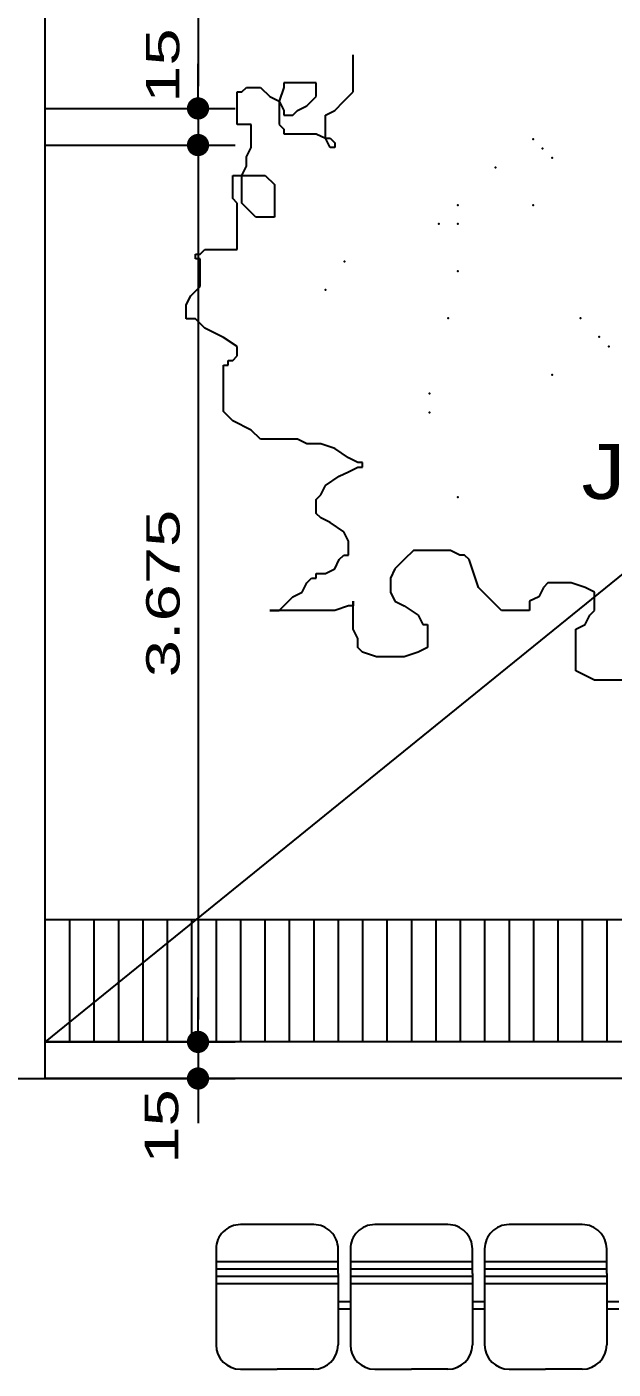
# Model space of a CAD drawing. Extents: x -13.6 to 37.9, y -332.9 to -283.8.
# Drawn here: x 27.35 to 29.75, y -312.49 to -306.99 of the extents above; entities that cross this region are included whole.
import ezdxf

# ---------------------------------------------------------------- set-up
doc = ezdxf.new("R2010")
doc.units = 0
doc.header["$LTSCALE"] = 0.525
doc.header["$MEASUREMENT"] = 0
doc.header["$PDSIZE"] = -5
doc.layers.get('0').update_dxf_attribs({"linetype": 'CONTINUOUS'})
doc.layers.get('DEFPOINTS').update_dxf_attribs({"linetype": 'CONTINUOUS'})
for name, color, linetype in [('COTA', 13, 'CONTINUOUS'), ('ESPEC', 1, 'CONTINUOUS'), ('FOLHA', 1, 'CONTINUOUS'), ('MURO', 3, 'CONTINUOUS'), ('PAREDE', 6, 'CONTINUOUS'), ('REG120-160', 5, 'CONTINUOUS'), ('VEG', 82, 'CONTINUOUS'), ('VEGET', 82, 'CONTINUOUS')]:
    doc.layers.add(name, color=color, linetype=linetype)
doc.styles.add('REGUA120', font='romnswin', dxfattribs={"width": 1.2})
doc.styles.add('REGUA80', font='romnswin', dxfattribs={"width": 1.5})
doc.dimstyles.new('STANDARD$0', dxfattribs={"dimscale": 0.05, "dimtxt": 1.8, "dimasz": 1.2, "dimexe": 2, "dimexo": 2, "dimgap": 0.98, "dimtad": 1, "dimrnd": 0.5, "dimzin": 0, "dimdsep": 46, "dimtxsty": 'REGUA80', "dimblk1": 'DOT', "dimblk2": 'DOT', "dimsah": 1, "dimcen": 4, "dimdle": 4, "dimclrd": 22, "dimclre": 22, "dimclrt": 2, "dimadec": 0, "dimazin": 0, "dimtfac": 1, "dimtmove": 0, "dimatfit": 3, "dimldrblk": 'DOT', "dimfxl": 1, "dimtolj": 1, "dimtzin": 0, "dimarcsym": 0})

# ---------------------------------------------------------------- blocks, each defined once
blk = doc.blocks.new('_DOT')
at = {"color": 0, "linetype": 'ByBlock'}
blk.add_line((-0.5, 0), (-1, 0), dxfattribs=at)
at = {"color": 0, "linetype": 'ByBlock', "const_width": 0.5}
blk.add_lwpolyline([(-0.25, 0, 1), (0.25, 0, 1)], format="xyb", close=True, dxfattribs=at)
blk = doc.blocks.new('*D158')
at = {"color": 22, "linetype": 'ByBlock', "ltscale": 3}
for p, q in [((27.4305, -303.6519), (28.2066, -303.6519)), ((28.0546, -303.7431), (28.0546, -307.2357)), ((27.4305, -307.3269), (28.2066, -307.3269))]:
    blk.add_line(p, q, dxfattribs=at)
at = {"layer": 'DEFPOINTS', "color": 0, "linetype": 'ByBlock', "ltscale": 3}
for p in [(27.2785, -303.6519), (27.2785, -307.3269), (28.0546, -307.3269)]:
    blk.add_point(p, dxfattribs=at)
at = {"color": 22, "linetype": 'ByBlock', "ltscale": 3, "xscale": 0.09119999999999999, "yscale": 0.09119999999999999, "zscale": 0.09119999999999999}
for p, rotation in [((28.0546, -303.6519), 90), ((28.0546, -307.3269), 270)]:
    blk.add_blockref('_DOT', p, dxfattribs=dict(at, rotation=rotation))
at = {"color": 2, "linetype": 'ByBlock', "ltscale": 3, "insert": (27.9117, -305.4894), "char_height": 0.1368, "attachment_point": 5, "rotation": 90, "style": 'REGUA80'}
blk.add_mtext('\\A1;{3.675}', dxfattribs=at)
blk = doc.blocks.new('COTAPT')
at = {"color": 0, "linetype": 'ByBlock', "ltscale": 3}
blk.add_line((0, 0), (200, 0), dxfattribs=at)
at = {"color": 6, "linetype": 'ByBlock', "ltscale": 3}
blk.add_lwpolyline([(-20, 20), (20, 20), (20, -20), (-20, -20)], close=True, dxfattribs=at)
blk = doc.blocks.new('*D160')
at = {"color": 22, "linetype": 'ByBlock', "ltscale": 3}
for p, q in [((28.0546, -307.2357), (28.0546, -307.1445)), ((28.0546, -307.3269), (28.0546, -307.4769)), ((27.4305, -307.4769), (28.2066, -307.4769)), ((28.0546, -307.5681), (28.0546, -307.6593))]:
    blk.add_line(p, q, dxfattribs=at)
at = {"layer": 'DEFPOINTS', "color": 0, "linetype": 'ByBlock', "ltscale": 3}
for p in [(27.2785, -307.3269), (27.2785, -307.4769), (28.0546, -307.4769)]:
    blk.add_point(p, dxfattribs=at)
at = {"color": 22, "linetype": 'ByBlock', "ltscale": 3, "xscale": 0.09119999999999999, "yscale": 0.09119999999999999, "zscale": 0.09119999999999999}
for p, rotation in [((28.0546, -307.3269), 270), ((28.0546, -307.4769), 90)]:
    blk.add_blockref('_DOT', p, dxfattribs=dict(at, rotation=rotation))
at = {"color": 2, "linetype": 'ByBlock', "ltscale": 3, "insert": (27.9105, -307.1513), "char_height": 0.1368, "attachment_point": 5, "rotation": 90, "style": 'REGUA80'}
blk.add_mtext('\\A1;{15}', dxfattribs=at)
blk = doc.blocks.new('*D161')
at = {"color": 22, "linetype": 'ByBlock', "ltscale": 3}
for p, q in [((28.0546, -307.5681), (28.0546, -311.0607)), ((27.4305, -311.1519), (28.2066, -311.1519))]:
    blk.add_line(p, q, dxfattribs=at)
at = {"layer": 'DEFPOINTS', "color": 0, "linetype": 'ByBlock', "ltscale": 3}
for p in [(27.2785, -307.4769), (27.2785, -311.1519), (28.0546, -311.1519)]:
    blk.add_point(p, dxfattribs=at)
at = {"color": 22, "linetype": 'ByBlock', "ltscale": 3, "xscale": 0.09119999999999999, "yscale": 0.09119999999999999, "zscale": 0.09119999999999999}
for p, rotation in [((28.0546, -307.4769), 90), ((28.0546, -311.1519), 270)]:
    blk.add_blockref('_DOT', p, dxfattribs=dict(at, rotation=rotation))
at = {"color": 2, "linetype": 'ByBlock', "ltscale": 3, "insert": (27.9117, -309.3144), "char_height": 0.1368, "attachment_point": 5, "rotation": 90, "style": 'REGUA80'}
blk.add_mtext('\\A1;{3.675}', dxfattribs=at)
blk = doc.blocks.new('*D162')
at = {"color": 22, "linetype": 'ByBlock', "ltscale": 3}
for p, q in [((28.0546, -311.0607), (28.0546, -310.9695)), ((28.0546, -311.1519), (28.0546, -311.3019)), ((27.4305, -311.3019), (28.2066, -311.3019)), ((28.0546, -311.3931), (28.0546, -311.4843))]:
    blk.add_line(p, q, dxfattribs=at)
at = {"layer": 'DEFPOINTS', "color": 0, "linetype": 'ByBlock', "ltscale": 3}
for p in [(27.2785, -311.1519), (27.2785, -311.3019), (28.0546, -311.3019)]:
    blk.add_point(p, dxfattribs=at)
at = {"color": 22, "linetype": 'ByBlock', "ltscale": 3, "xscale": 0.09119999999999999, "yscale": 0.09119999999999999, "zscale": 0.09119999999999999}
for p, rotation in [((28.0546, -311.1519), 270), ((28.0546, -311.3019), 90)]:
    blk.add_blockref('_DOT', p, dxfattribs=dict(at, rotation=rotation))
at = {"color": 2, "linetype": 'ByBlock', "ltscale": 3, "insert": (27.906, -311.4983), "char_height": 0.1368, "attachment_point": 5, "rotation": 90, "style": 'REGUA80'}
blk.add_mtext('\\A1;{15}', dxfattribs=at)

msp = doc.modelspace()

# ---------------------------------------------------------------- linework, layer by layer
at = {"layer": 'ESPEC', "ltscale": 3}
msp.add_line((36.6785, -303.6519), (27.4285, -311.1519), dxfattribs=at)
at = {"layer": 'FOLHA', "color": 13, "linetype": 'Continuous'}
for p, q in [((36.6785, -310.6519), (27.4285, -310.6519)), ((27.5285, -310.6519), (27.5285, -311.1519)), ((27.6285, -310.6519), (27.6285, -311.1519)), ((27.7285, -310.6519), (27.7285, -311.1519)), ((27.8285, -310.6519), (27.8285, -311.1519)), ((27.9285, -310.6519), (27.9285, -311.1519)), ((28.0285, -310.6519), (28.0285, -311.1519)), ((28.1285, -310.6519), (28.1285, -311.1519)), ((28.2285, -310.6519), (28.2285, -311.1519)), ((28.3285, -310.6519), (28.3285, -311.1519)), ((28.4285, -310.6519), (28.4285, -311.1519)), ((28.5285, -310.6519), (28.5285, -311.1519)), ((28.6285, -310.6519), (28.6285, -311.1519)), ((28.7285, -310.6519), (28.7285, -311.1519)), ((28.8285, -310.6519), (28.8285, -311.1519)), ((28.9285, -310.6519), (28.9285, -311.1519)), ((29.0285, -310.6519), (29.0285, -311.1519)), ((29.1285, -310.6519), (29.1285, -311.1519)), ((29.2285, -310.6519), (29.2285, -311.1519)), ((29.3285, -310.6519), (29.3285, -311.1519)), ((29.4285, -310.6519), (29.4285, -311.1519)), ((29.5285, -310.6519), (29.5285, -311.1519)), ((29.6285, -310.6519), (29.6285, -311.1519)), ((29.7285, -310.6519), (29.7285, -311.1519))]:
    msp.add_line(p, q, dxfattribs=at)
at = {"layer": 'FOLHA', "ltscale": 3}
for p, q in [((28.1285, -312.1005), (28.1285, -312.3929)), ((28.6285, -312.1005), (28.6285, -312.3929)), ((28.6785, -312.1005), (28.6785, -312.3929)), ((29.1785, -312.1005), (29.1785, -312.3929)), ((29.2285, -312.1005), (29.2285, -312.3929)), ((29.7285, -312.1005), (29.7285, -312.3929)), ((28.2285, -312.4929), (28.3785, -312.4929)), ((28.5285, -312.4929), (28.3785, -312.4929)), ((28.7785, -312.4929), (28.9285, -312.4929)), ((29.0785, -312.4929), (28.9285, -312.4929)), ((29.3285, -312.4929), (29.4785, -312.4929)), ((29.6285, -312.4929), (29.4785, -312.4929))]:
    msp.add_line(p, q, dxfattribs=at)
for points in [[(28.6285, -312.1005), (28.6285, -312.0005, 0.414214), (28.5285, -311.9005), (28.2285, -311.9005, 0.414214), (28.1285, -312.0005), (28.1285, -312.1005)], [(29.1785, -312.1005), (29.1785, -312.0005, 0.414214), (29.0785, -311.9005), (28.7785, -311.9005, 0.414214), (28.6785, -312.0005), (28.6785, -312.1005)], [(29.7285, -312.1005), (29.7285, -312.0005, 0.414214), (29.6285, -311.9005), (29.3285, -311.9005, 0.414214), (29.2285, -312.0005), (29.2285, -312.1005)]]:
    msp.add_lwpolyline(points, format="xyb", dxfattribs=at)
for points in [[(28.6285, -312.0531), (28.1285, -312.0531)], [(29.1785, -312.0531), (28.6785, -312.0531)], [(29.7285, -312.0531), (29.2285, -312.0531)], [(28.6285, -312.0831), (28.1285, -312.0831)], [(28.6285, -312.1131), (28.1285, -312.1131)], [(29.1785, -312.0831), (28.6785, -312.0831)], [(29.1785, -312.1131), (28.6785, -312.1131)], [(29.7285, -312.0831), (29.2285, -312.0831)], [(29.7285, -312.1131), (29.2285, -312.1131)], [(28.6285, -312.1431), (28.1285, -312.1431)], [(29.1785, -312.1431), (28.6785, -312.1431)], [(29.7285, -312.1431), (29.2285, -312.1431)], [(28.6785, -312.2167), (28.6285, -312.2167)], [(28.6785, -312.2467), (28.6285, -312.2467)], [(29.2285, -312.2167), (29.1785, -312.2167)], [(29.2285, -312.2467), (29.1785, -312.2467)], [(29.7785, -312.2167), (29.7285, -312.2167)], [(29.7785, -312.2467), (29.7285, -312.2467)]]:
    msp.add_lwpolyline(points, dxfattribs=at)
for centre, start, end in [((28.2285, -312.3929), 180, 270), ((28.5285, -312.3929), 270, 0), ((28.7785, -312.3929), 180, 270), ((29.0785, -312.3929), 270, 0), ((29.3285, -312.3929), 180, 270), ((29.6285, -312.3929), 270, 0)]:
    msp.add_arc(centre, 0.1, start, end, dxfattribs=at)
at = {"layer": 'MURO', "linetype": 'Continuous'}
msp.add_line((36.6785, -311.1519), (27.4285, -311.1519), dxfattribs=at)
at = {"layer": 'MURO', "linetype": 'Continuous', "ltscale": 3}
msp.add_line((33.4993, -311.3019), (27.4285, -311.3019), dxfattribs=at)
at = {"layer": 'PAREDE', "ltscale": 3}
for p, q in [((27.4285, -311.3019), (27.4285, -303.5019)), ((27.2785, -311.3019), (27.4285, -311.3019))]:
    msp.add_line(p, q, dxfattribs=at)
at = {"layer": 'VEG', "ltscale": 3}
for p, q in [((28.6904, -307.2596), (28.6904, -307.1078)), ((28.2345, -307.2596), (28.2535, -307.2406)), ((28.2535, -307.2406), (28.3105, -307.2406)), ((28.3105, -307.2406), (28.3485, -307.2786)), ((28.4055, -307.2406), (28.3865, -307.2976)), ((28.4055, -307.2217), (28.4055, -307.2406)), ((28.5384, -307.2217), (28.4055, -307.2217)), ((28.5384, -307.2786), (28.5384, -307.2217)), ((28.2155, -307.2596), (28.2345, -307.2596)), ((28.2155, -307.3924), (28.2155, -307.2596)), ((28.3485, -307.2786), (28.3865, -307.2976)), ((28.5194, -307.2976), (28.5384, -307.2786)), ((28.6524, -307.2976), (28.6714, -307.2786)), ((28.6714, -307.2786), (28.6904, -307.2596)), ((28.3865, -307.2976), (28.3865, -307.3924)), ((28.3865, -307.2976), (28.4055, -307.3355)), ((28.4055, -307.3355), (28.4055, -307.3545)), ((28.4434, -307.3545), (28.4624, -307.3355)), ((28.4624, -307.3355), (28.5004, -307.3165)), ((28.5004, -307.3165), (28.5194, -307.2976)), ((28.5764, -307.3545), (28.6144, -307.3355)), ((28.6144, -307.3355), (28.6524, -307.2976)), ((28.2725, -307.3924), (28.2155, -307.3924)), ((28.2725, -307.4873), (28.2725, -307.3924)), ((28.3865, -307.3924), (28.4055, -307.4114)), ((28.4055, -307.3545), (28.4434, -307.3545)), ((28.5764, -307.4493), (28.5764, -307.3545)), ((28.4055, -307.4114), (28.4055, -307.4304)), ((28.4055, -307.4304), (28.5384, -307.4304)), ((28.5384, -307.4304), (28.5764, -307.4493)), ((28.5954, -307.4873), (28.5764, -307.4493)), ((28.5764, -307.4493), (28.5954, -307.4493)), ((28.5954, -307.4493), (28.6144, -307.4683)), ((28.2535, -307.5252), (28.2725, -307.4873)), ((28.6144, -307.4873), (28.5954, -307.4873)), ((28.6144, -307.4683), (28.6144, -307.4873)), ((28.2345, -307.6011), (28.2535, -307.5632)), ((28.2535, -307.5632), (28.2535, -307.5252)), ((28.1965, -307.6011), (28.3295, -307.6011)), ((28.1965, -307.696), (28.1965, -307.6011)), ((28.2345, -307.715), (28.2345, -307.6011)), ((28.3295, -307.6011), (28.3675, -307.6391)), ((28.3675, -307.6391), (28.3675, -307.7719)), ((28.2155, -307.715), (28.1965, -307.696)), ((28.2155, -307.9047), (28.2155, -307.715)), ((28.2535, -307.7339), (28.2345, -307.715)), ((28.2725, -307.7529), (28.2535, -307.7339)), ((28.2915, -307.7719), (28.2725, -307.7529)), ((28.3675, -307.7719), (28.2915, -307.7719)), ((28.0446, -307.9237), (28.0636, -307.9237)), ((28.0446, -307.9426), (28.0446, -307.9237)), ((28.0636, -307.9426), (28.0446, -307.9426)), ((28.0636, -307.9237), (28.0826, -307.9047)), ((28.0636, -308.0565), (28.0636, -307.9426)), ((28.0826, -307.9047), (28.2155, -307.9047)), ((28.0446, -308.0754), (28.0636, -308.0565)), ((28.0066, -308.1323), (28.0256, -308.0944)), ((28.0256, -308.0944), (28.0446, -308.0754)), ((28.0066, -308.1893), (28.0066, -308.1323)), ((28.0446, -308.1893), (28.0066, -308.1893)), ((28.0826, -308.2272), (28.0446, -308.1893)), ((28.1585, -308.2652), (28.0826, -308.2272)), ((28.2155, -308.3031), (28.1585, -308.2652)), ((28.1965, -308.36), (28.2155, -308.341)), ((28.2155, -308.341), (28.2155, -308.3031)), ((28.1585, -308.379), (28.1775, -308.379)), ((28.1585, -308.5687), (28.1585, -308.379)), ((28.1775, -308.36), (28.1965, -308.36)), ((28.1775, -308.379), (28.1775, -308.36)), ((28.1965, -308.6067), (28.1585, -308.5687)), ((28.2725, -308.6446), (28.1965, -308.6067)), ((28.3105, -308.6825), (28.2725, -308.6446)), ((28.4624, -308.6825), (28.3105, -308.6825)), ((28.5004, -308.7015), (28.4624, -308.6825)), ((28.5574, -308.7015), (28.5004, -308.7015)), ((28.6144, -308.7205), (28.5574, -308.7015)), ((28.6714, -308.7584), (28.6144, -308.7205)), ((28.7094, -308.7774), (28.6714, -308.7584)), ((28.7284, -308.7774), (28.7094, -308.7774)), ((28.7284, -308.7964), (28.7284, -308.7774)), ((28.5764, -308.8723), (28.6334, -308.8343)), ((28.6334, -308.8343), (28.6714, -308.8154)), ((28.6714, -308.8154), (28.7094, -308.7964)), ((28.7094, -308.7964), (28.7284, -308.7964)), ((28.5574, -308.9102), (28.5764, -308.8723)), ((28.5384, -308.9292), (28.5574, -308.9102)), ((28.5384, -308.9861), (28.5384, -308.9292)), ((28.5574, -309.0051), (28.5384, -308.9861)), ((28.5954, -309.0241), (28.5574, -309.0051)), ((28.6524, -309.062), (28.5954, -309.0241)), ((28.6714, -309.0999), (28.6524, -309.062)), ((28.6714, -309.1569), (28.6714, -309.0999)), ((28.6334, -309.1758), (28.6524, -309.1569)), ((28.6524, -309.1569), (28.6714, -309.1569)), ((28.9373, -309.1379), (28.8993, -309.1758)), ((29.0892, -309.1379), (28.9373, -309.1379)), ((29.1272, -309.1569), (29.0892, -309.1379)), ((29.1462, -309.1569), (29.1272, -309.1569)), ((29.1652, -309.1758), (29.1462, -309.1569)), ((28.5764, -309.2327), (28.6144, -309.2138)), ((28.6144, -309.2138), (28.6334, -309.1758)), ((28.8613, -309.2138), (28.8423, -309.2517)), ((28.8993, -309.1758), (28.8613, -309.2138)), ((29.1842, -309.2327), (29.1652, -309.1758)), ((28.4814, -309.3086), (28.5004, -309.2707)), ((28.5004, -309.2707), (28.5194, -309.2517)), ((28.5194, -309.2517), (28.5384, -309.2517)), ((28.5384, -309.2327), (28.5764, -309.2327)), ((28.5384, -309.2517), (28.5384, -309.2327)), ((28.8423, -309.2517), (28.8423, -309.3086)), ((29.2032, -309.2897), (29.1842, -309.2327)), ((29.4881, -309.2707), (29.4691, -309.2897)), ((29.5831, -309.2707), (29.4881, -309.2707)), ((29.6401, -309.2897), (29.5831, -309.2707)), ((28.4055, -309.3656), (28.4434, -309.3276)), ((28.4434, -309.3276), (28.4814, -309.3086)), ((28.8423, -309.3086), (28.8613, -309.3466)), ((29.2412, -309.3276), (29.2032, -309.2897)), ((29.2982, -309.3845), (29.2412, -309.3276)), ((29.4501, -309.3276), (29.4121, -309.3466)), ((29.4691, -309.2897), (29.4501, -309.3276)), ((29.6781, -309.3086), (29.6401, -309.2897)), ((29.6781, -309.3845), (29.6781, -309.3086)), ((28.3485, -309.3845), (28.3865, -309.3845)), ((28.6144, -309.3845), (28.3485, -309.3845)), ((28.3865, -309.3845), (28.4055, -309.3656)), ((28.6714, -309.3656), (28.6144, -309.3845)), ((28.6904, -309.3656), (28.6714, -309.3656)), ((28.6904, -309.3466), (28.6904, -309.3656)), ((28.6904, -309.4604), (28.6904, -309.3466)), ((28.8613, -309.3466), (28.8993, -309.3656)), ((28.8993, -309.3656), (28.9563, -309.4035)), ((29.4121, -309.3845), (29.2982, -309.3845)), ((29.4121, -309.3466), (29.4121, -309.3845)), ((29.6591, -309.4035), (29.6781, -309.3845)), ((28.9563, -309.4035), (28.9753, -309.4414)), ((28.9753, -309.4414), (28.9943, -309.4414)), ((28.9943, -309.4414), (28.9943, -309.5363)), ((29.6021, -309.4604), (29.6401, -309.4414)), ((29.6401, -309.4414), (29.6591, -309.4035)), ((28.7094, -309.4984), (28.6904, -309.4604)), ((29.6021, -309.6312), (29.6021, -309.4604)), ((28.7094, -309.5363), (28.7094, -309.4984)), ((28.7284, -309.5553), (28.7094, -309.5363)), ((28.9943, -309.5363), (28.9563, -309.5553)), ((28.7853, -309.5743), (28.7284, -309.5553)), ((28.8993, -309.5743), (28.7853, -309.5743)), ((28.9563, -309.5553), (28.8993, -309.5743)), ((29.6781, -309.6691), (29.6021, -309.6312)), ((29.792, -309.6691), (29.6781, -309.6691))]:
    msp.add_line(p, q, dxfattribs=at)
at = {"layer": 'VEGET', "ltscale": 3}
for p in [(29.4276, -307.4527), (29.4662, -307.4913), (29.273, -307.5685), (29.5049, -307.5299), (29.1183, -307.723), (29.4276, -307.723), (29.041, -307.8002), (29.1183, -307.8002), (28.6545, -307.9547), (29.1183, -307.9933), (28.5772, -308.0705), (29.0797, -308.1863), (29.6209, -308.1863), (29.6982, -308.2635), (29.7368, -308.3022), (29.5049, -308.418), (29.0024, -308.4952), (29.0024, -308.5724), (29.1183, -308.92)]:
    msp.add_point(p, dxfattribs=at)

# ---------------------------------------------------------------- texts
at = {"layer": 'REG120-160', "ltscale": 3, "style": 'REGUA120', "width": 1.2}
msp.add_text('JARDINAGEM', height=0.225, dxfattribs=at).set_placement((29.6252, -308.9273))

# ---------------------------------------------------------------- dimensions: what is measured, and where the dimension line sits
at = {"layer": 'COTA', "ltscale": 3}
for base, p1, p2, override, picture, middle in [((28.0546, -307.3269), (27.2785, -303.6519), (27.2785, -307.3269), {"dimscale": 0.076, "dimrnd": 0.005, "dimblk": 'COTAPT'}, '*D158', (27.9117, -305.4894)), ((28.0546, -311.1519), (27.2785, -307.4769), (27.2785, -311.1519), {"dimscale": 0.076, "dimrnd": 0.005, "dimblk": 'COTAPT', "dimse1": 1, "dimtmove": 1}, '*D161', (27.9117, -309.3144))]:
    dim = msp.add_linear_dim(base=base, p1=p1, p2=p2, angle=90, text='{3.675}', dimstyle='STANDARD$0', override=override, dxfattribs=at)
    dim.commit()
    dim.dimension.update_dxf_attribs({"geometry": picture, "text_midpoint": middle})
for base, p1, p2, picture, middle in [((28.0546, -307.4769), (27.2785, -307.3269), (27.2785, -307.4769), '*D160', (28.0534, -307.1513)), ((28.0546, -311.3019), (27.2785, -311.1519), (27.2785, -311.3019), '*D162', (28.0489, -311.4983))]:
    dim = msp.add_linear_dim(base=base, p1=p1, p2=p2, angle=90, text='{15}', dimstyle='STANDARD$0', override={"dimscale": 0.076, "dimrnd": 0.005, "dimblk": 'COTAPT', "dimse1": 1, "dimtmove": 1}, dxfattribs=at)
    dim.commit()
    dim.dimension.update_dxf_attribs({"geometry": picture, "text_midpoint": middle, "dimtype": 128})

doc.saveas('drawing.dxf')
